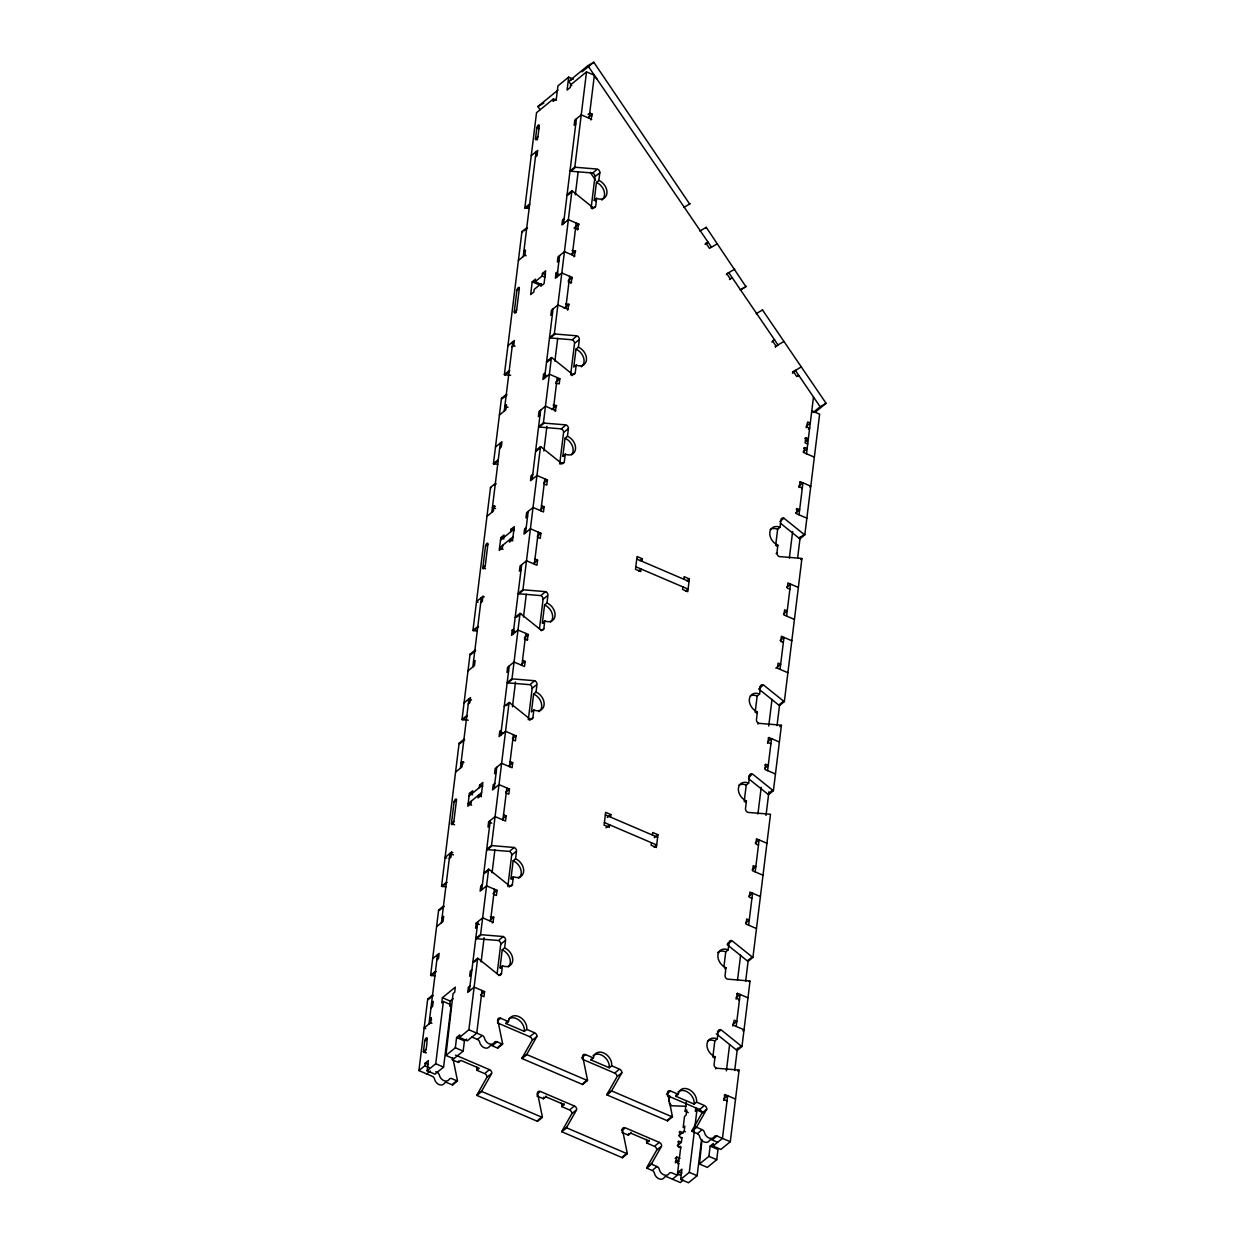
<?xml version="1.0" encoding="UTF-8"?>
<svg xmlns="http://www.w3.org/2000/svg" width="1245" height="1245" viewBox="0 0 1245 1245"><rect width="100%" height="100%" fill="white"/><g stroke="black" fill="none" stroke-linecap="round" stroke-linejoin="round"><path stroke-width="1.5" d="M423.393 1051.869C426.957 1054.359 426.926 1039.902 427.159 1038.921A2.319 0.903 -66.6 0 0 426.179 1038.003A2.319 0.903 -66.6 0 0 424.732 1040.898L423.393 1051.869L425.354 1052.71M466.579 1039.124L464.432 1040.882L463.171 1051.122L453.771 1058.795L445.928 1055.433L453.055 993.603L454.674 992.296L455.296 987.176L442.395 997.712L441.773 1002.816L443.376 1001.509L451.219 1004.871L443.578 1067.121L434.956 1074.155L427.113 1070.793L428.373 1060.569L425.152 1063.199L424.825 1065.751L418.927 1070.591L432.28 1076.303A3.081 2.288 50.8 0 1 434.24 1078.232L435.096 1080.738A6.178 4.56 50.8 0 0 443.485 1084.317L444.838 1082.776A3.081 2.288 50.8 0 1 447.064 1082.636L452.573 1085.002L457.413 1081.049A3.081 2.272 50.8 0 0 457.397 1080.271L452.853 1058.017M699.488 1164.028L708.887 1156.356L710.148 1146.116L717.991 1149.477L716.731 1159.702L707.331 1167.39L699.488 1164.028L701.993 1139.844M418.927 1070.591L427.704 999.081L432.529 995.129M435.034 975.847L431.377 975.551A3.097 2.288 50.8 0 1 430.614 975.333L438.629 910.017L443.469 906.064M445.959 886.782L442.317 886.471A3.097 2.288 50.8 0 1 441.555 886.269L459.109 743.265L463.949 739.312A3.097 2.288 50.8 0 1 464.681 739.748L460.65 743.032M468.26 720.186L462.782 719.735A3.097 2.288 50.8 0 1 462.019 719.517L470.05 654.201L474.89 650.248A3.097 2.288 50.8 0 1 475.434 650.544M477.38 630.966L473.722 630.655A3.097 2.288 50.8 0 1 472.96 630.452L490.514 487.449L495.354 483.496A3.097 2.288 50.8 0 1 496.086 483.916L494.483 485.239M497.844 464.214L494.203 463.918A3.097 2.288 50.8 0 1 493.44 463.7L501.455 398.369L506.295 394.432A3.097 2.288 50.8 0 1 507.026 394.852L502.996 398.151M510.621 375.29L505.128 374.838A3.097 2.288 50.8 0 1 504.381 374.62L521.935 231.632L526.775 227.679A3.081 2.272 50.8 0 1 527.32 227.975M529.265 208.397L525.608 208.086A3.081 2.272 50.8 0 1 524.845 207.884L536.533 112.704L553.418 98.915L556.546 100.254M454.051 802.138L451.437 823.443A2.319 0.887 -67.1 0 0 452.402 824.392A2.319 0.887 -67.1 0 0 453.849 821.482L456.479 800.161A2.319 0.903 -66.6 0 0 455.499 799.228A2.319 0.903 -66.6 0 0 454.051 802.138L456.479 800.161M485.472 568.747L482.858 567.627L485.27 565.65L487.884 544.345A2.319 0.903 -66.6 0 0 486.904 543.411A2.319 0.903 -66.6 0 0 485.457 546.322L482.858 567.627A2.319 0.887 -67.1 0 0 483.823 568.576A2.319 0.887 -67.1 0 0 485.254 565.666M516.877 290.49L514.263 311.81A2.319 0.887 -67.1 0 0 515.228 312.744A2.319 0.887 -67.1 0 0 516.675 309.849L519.305 288.513L516.877 290.49A2.319 0.903 -66.6 0 1 518.325 287.595A2.319 0.903 -66.6 0 1 519.305 288.513M537.466 139.611L535.506 138.771L536.828 128.002A2.319 0.903 -66.8 0 1 538.276 125.091A2.319 0.903 -66.8 0 1 539.256 126.025L537.933 136.794A2.319 0.903 -66.8 0 1 536.502 139.596A2.319 0.903 -66.8 0 1 535.521 138.662L537.933 136.794M428.996 1023.997L437.493 954.713M441.43 922.732L449.927 853.447L453.413 854.942M460.401 768.181L468.914 698.896L471.528 700.017M472.835 666.915L481.348 597.631M491.806 512.364L500.319 443.08M504.241 411.099L512.753 341.815M523.227 256.548L536.097 151.719M425.728 1028.619L424.156 1027.95L430.599 1022.674L431.237 1017.57L429.618 1018.877L431.579 1019.717M452.853 852.7L451.546 852.14L450.923 857.245L449.305 858.568M463.949 762.298L462.642 761.753L462.019 766.858L455.561 772.133M484.258 596.869L482.951 596.324L482.329 601.428L480.71 602.751M495.354 506.482L494.047 505.921L493.425 511.041L486.982 516.317M512.131 346.935L513.734 345.612L514.372 340.492L507.913 345.768M518.387 260.485L524.83 255.225L525.468 250.105L523.849 251.428M553.418 98.915L553.107 101.468L556.328 98.837L557.916 85.921L568.654 77.143L573.369 79.166M427.113 1070.793L435.734 1063.759L443.376 1001.509M472.306 793.361L472.633 790.808L469.396 793.438L467.824 806.231L471.061 803.601L471.373 801.033M503.727 537.544L504.038 534.992L500.817 537.622L499.245 550.414L502.466 547.784L502.778 545.217M535.132 281.728L535.443 279.16L532.222 281.806L530.65 294.598L533.872 291.952L534.198 289.4L541.17 283.689L540.859 286.257L544.081 283.627L545.652 270.834L542.431 273.464L542.12 276.017L535.132 281.728L541.404 284.405M449.616 1006.178L450.239 1001.073L453.102 998.723M479.294 787.665L479.621 785.097L482.842 782.467L481.27 795.259L478.049 797.889L478.36 795.337L481.488 796.675M510.715 531.833L511.026 529.281L514.247 526.651L512.675 539.443L509.454 542.073L509.765 539.521L512.909 540.859M568.654 77.143L567.082 90.06L570.303 87.43L570.615 84.878L586.519 71.883L594.363 75.245L589.087 118.213M445.928 1055.433L455.328 1047.761L456.588 1037.521L459.81 1034.891L459.498 1037.443L467.342 1040.804L476.742 1033.132L481.986 990.491M490.312 916.74L493.736 917.207L493.098 922.327L482.64 917.845L476.197 923.121L475.574 928.225L477.177 926.918M503.54 814.821L506.155 815.942L505.532 821.062L495.074 816.58L488.631 821.856L487.993 826.976L489.612 825.653M501.346 730.146L499.727 731.469L499.105 736.573L505.548 731.313L516.006 735.795L515.383 740.899L512.769 739.795M513.78 628.881L512.162 630.203L511.539 635.323L517.982 630.048L528.44 634.53L527.008 640.303M545.185 373.064L543.567 374.387L542.944 379.492L549.387 374.231L559.845 378.713L559.223 383.833L555.799 383.367M557.62 271.799L556.001 273.122L555.379 278.242L561.822 272.966L572.28 277.448L570.848 283.222M469.303 991.082L477.815 921.798M481.737 889.817L490.234 820.533M494.172 788.552L496.786 767.247M500.708 735.266L509.221 665.982M513.142 634.001L521.655 564.716M525.577 532.736L528.191 511.415M532.129 479.449L540.626 410.165M544.563 378.184L553.06 308.9M556.982 276.919L559.612 255.599M563.534 223.618L576.404 118.804M459.498 1037.443L468.898 1029.771L477.675 958.261A3.097 2.288 50.8 0 1 478.422 958.697L498.56 974.913A3.081 2.288 50.8 0 0 501.502 973.465L502.435 965.793A10.8 7.984 50.8 0 0 512.691 960.766A10.8 7.984 50.8 0 0 504.63 947.896L505.579 940.208A3.081 2.272 50.8 0 0 503.276 936.536L481.364 934.73A3.097 2.288 50.8 0 1 480.601 934.513L475.761 938.465A3.097 2.288 50.8 0 0 476.524 938.683L498.436 940.489A3.081 2.272 50.8 0 1 500.739 944.161L497.113 973.73M480.601 934.513L488.616 869.197A3.097 2.288 50.8 0 1 489.347 869.632L509.501 885.833A3.081 2.288 50.8 0 0 512.426 884.401L513.376 876.729A10.8 7.984 50.8 0 0 523.616 871.687A10.8 7.984 50.8 0 0 515.57 858.817L516.519 851.144A3.081 2.272 50.8 0 0 514.216 847.471L492.289 845.666A3.081 2.272 50.8 0 1 491.542 845.448L486.702 849.401A3.081 2.272 50.8 0 0 487.464 849.619L509.376 851.409A3.081 2.272 50.8 0 1 511.679 855.097L507.82 886.502M491.542 845.448L509.096 702.445A3.097 2.288 50.8 0 1 509.827 702.88L529.981 719.096A3.081 2.288 50.8 0 0 532.907 717.649L533.84 709.977A10.8 7.984 50.8 0 0 544.096 704.935A10.8 7.984 50.8 0 0 536.05 692.064L536.984 684.392A3.081 2.272 50.8 0 0 534.696 680.719L512.769 678.914A3.097 2.288 50.8 0 1 512.006 678.696L507.166 682.649A3.097 2.288 50.8 0 0 507.929 682.867L529.856 684.672A3.081 2.272 50.8 0 1 532.16 688.345L528.3 719.75M512.006 678.696L520.037 613.38A3.097 2.288 50.8 0 1 520.768 613.801L540.921 630.017A3.081 2.288 50.8 0 0 543.847 628.585L544.781 620.913A10.8 7.984 50.8 0 0 555.037 615.87A10.8 7.984 50.8 0 0 546.991 603L547.924 595.328A3.081 2.272 50.8 0 0 545.621 591.655L523.709 589.85A3.081 2.272 50.8 0 1 522.947 589.632L518.107 593.585A3.081 2.272 50.8 0 0 518.869 593.787L540.781 595.592A3.081 2.272 50.8 0 1 543.085 599.281L539.458 628.834M522.947 589.632L540.501 446.628A3.112 2.288 50.8 0 1 541.233 447.064L561.386 463.264A3.081 2.288 50.8 0 0 564.312 461.833L565.261 454.16A10.8 7.984 50.8 0 0 575.501 449.118A10.8 7.984 50.8 0 0 567.455 436.248L568.405 428.576A3.081 2.272 50.8 0 0 566.101 424.903L544.174 423.098A3.097 2.288 50.8 0 1 543.411 422.88L538.587 426.833A3.097 2.288 50.8 0 0 539.35 427.051L561.262 428.856L565.292 425.557M543.411 422.88L551.442 357.564A3.112 2.288 50.8 0 1 552.173 357.984L572.327 374.2A3.081 2.288 50.8 0 0 575.252 372.769L576.202 365.096A10.8 7.984 50.8 0 0 586.442 360.054A10.8 7.984 50.8 0 0 578.396 347.184L579.33 339.511A3.081 2.272 50.8 0 0 577.042 335.823L555.114 334.018A3.097 2.288 50.8 0 1 554.352 333.816L549.512 337.768A3.097 2.288 50.8 0 0 550.274 337.971L572.202 339.776L576.233 336.492M554.352 333.816L571.906 190.812A3.097 2.288 50.8 0 1 572.653 191.232L592.807 207.448A3.081 2.272 50.8 0 0 595.732 206.016L596.666 198.344A10.8 7.984 50.8 0 0 606.922 193.302A10.8 7.984 50.8 0 0 598.861 180.432L599.81 172.759A3.081 2.272 50.8 0 0 597.507 169.087L575.595 167.281A3.081 2.272 50.8 0 1 574.832 167.063L569.992 171.016A3.081 2.272 50.8 0 0 570.755 171.219L592.667 173.024L596.697 169.74M574.832 167.063L586.519 71.883M481.13 961.949L484.103 937.718M492.071 872.823L494.887 849.961M512.458 706.833L515.492 682.073M523.491 617.006L526.293 594.145M543.863 451.017L546.913 426.257M554.896 361.19L557.698 338.329M575.314 194.843L578.162 171.67M490.483 921.207L494.421 889.226M502.918 819.941L506.839 787.96M509.47 766.655L513.391 734.674M521.904 665.39L525.826 633.409M534.338 564.125L538.26 532.144M540.875 510.823L544.796 478.858M553.309 409.574L557.231 377.593M565.744 308.309L569.665 276.328M572.28 255.007L576.217 223.026M469.925 985.962L468.322 987.285L467.684 992.405L474.143 987.129L484.601 991.611L483.963 996.731L481.348 995.611M482.36 884.697L480.757 886.02L480.119 891.14L486.577 885.864L497.02 890.346L496.397 895.466L493.783 894.346M494.794 783.447L493.191 784.755L492.553 789.875L499.012 784.615L509.454 789.081L508.831 794.201L506.217 793.081M510.092 761.535L512.707 762.656L512.084 767.76L501.626 763.294L495.168 768.554L494.545 773.674L496.164 772.351M522.526 660.27L525.141 661.391L524.519 666.511L514.06 662.029L507.602 667.289L506.98 672.409L508.598 671.102M534.961 559.005L537.575 560.125L536.937 565.246L526.495 560.764L520.037 566.039L519.414 571.144L521.017 569.837M526.199 527.615L524.596 528.938L523.974 534.058L530.417 528.783L540.875 533.265L540.237 538.385L537.622 537.264M541.497 505.719L544.112 506.839L543.489 511.944L533.031 507.478L526.588 512.738L525.95 517.858L527.569 516.535M532.751 474.329L531.133 475.637L530.51 480.757L536.953 475.497L547.411 479.979L546.788 485.083L544.174 483.963M555.114 411.348L556.546 405.574L553.122 405.107M567.549 310.083L568.981 304.309L565.557 303.842M574.101 256.781L575.532 251.008L572.109 250.556M577.384 229.92L578.832 224.147L568.374 219.68L561.915 224.94L562.553 219.82L564.156 218.513M590.893 119.987L592.324 114.213L589.71 113.093M559.705 463.934L563.565 432.529A3.081 2.272 50.8 0 0 561.262 428.856M570.646 374.869L574.505 343.449A3.081 2.272 50.8 0 0 572.202 339.776M591.11 208.117L594.97 176.712A3.081 2.272 50.8 0 0 592.667 173.024M500.848 968.081A10.8 7.984 50.8 0 1 500.023 967.77L502.217 949.857L504.63 947.896M512.644 879.266A10.8 7.984 50.8 0 1 510.948 878.705L513.158 860.793L515.57 858.817M536.05 692.064L533.623 694.041L531.428 711.953L533.84 709.977M543.193 623.2A10.8 7.984 50.8 0 1 542.369 622.889L544.563 604.977L546.991 603M563.674 456.448A10.8 7.984 50.8 0 1 562.833 456.137L565.043 438.224L567.455 436.248M578.396 347.184L575.968 349.16L573.774 367.057L576.202 365.096M595.935 200.881A10.8 7.984 50.8 0 1 594.254 200.32L596.448 182.408L598.861 180.432M610.579 817.125L610.89 814.572L605.661 812.331L604.09 825.124L609.319 827.365L609.63 824.812L606.004 827.769M641.984 561.308L642.296 558.756L637.067 556.515L635.495 569.307L640.724 571.548L641.035 568.981L638.623 570.957M651.446 842.725L651.135 845.277L656.364 847.518L657.936 834.726L652.707 832.485L652.396 835.037M682.867 586.893L682.556 589.461L687.785 591.702L689.341 578.909L684.127 576.668L683.801 579.221M668.954 1101.389L669.654 1095.631M675.366 1162.83L676.798 1157.056L679.926 1158.395M683.427 1132.966L679.941 1131.472L679.303 1136.592L681.918 1137.712L681.342 1142.396L678.727 1141.276L678.105 1146.396L680.719 1147.516L679.303 1158.815L677.965 1161.087L676.938 1160.76L678.914 1161.305M676.159 1162.176L678.774 1163.297L677.311 1175.233L671.802 1172.868A3.081 2.288 50.8 0 0 669.125 1173.521A6.178 4.56 50.8 0 1 663.772 1174.813A6.178 4.56 50.8 0 1 659.274 1169.288A3.081 2.288 50.8 0 0 657.018 1166.534L651.493 1164.168L646.669 1168.121L652.178 1170.487A3.081 2.288 50.8 0 1 654.434 1173.241A6.178 4.56 50.8 0 0 658.947 1178.766A6.178 4.56 50.8 0 0 664.285 1177.474A3.081 2.288 50.8 0 1 666.962 1176.821L680.315 1182.532L683.272 1180.12M688.298 1112.61L685.17 1111.271L686.306 1101.965M672.471 1179.171L678.385 1174.346L678.696 1171.794L681.933 1169.164L680.673 1179.389L688.516 1182.75L697.138 1175.716L701.542 1139.875M679.007 1135.487L684.159 1131.269L684.797 1126.165L683.178 1127.472L684.532 1116.391L686.151 1115.069L686.773 1109.964L685.17 1111.271M695.737 1108.003L695.332 1111.411L696.935 1110.104L703.207 1112.781M680.673 1179.389L689.294 1172.354L694.383 1130.849M694.85 1127.083L696.935 1110.104M712.84 1057.114L714.817 1040.913L717.244 1038.937L718.178 1031.265A3.081 2.272 50.8 0 1 721.104 1029.833L741.257 1046.049A3.097 2.288 50.8 0 0 741.989 1046.469L737.164 1050.422A3.097 2.288 50.8 0 1 736.417 1050.002L716.28 1033.786M723.921 966.774L725.757 951.849L728.169 949.873L729.119 942.2A3.081 2.272 50.8 0 1 732.044 940.753L752.198 956.969A3.097 2.288 50.8 0 0 752.929 957.405L748.089 961.358A3.097 2.288 50.8 0 1 747.358 960.922L727.204 944.706L731.235 941.422M744.214 801.515L746.237 785.097L748.65 783.121L749.599 775.448A3.081 2.272 50.8 0 1 752.525 774.016L772.678 790.233A3.097 2.288 50.8 0 0 773.41 790.653L768.57 794.606A3.097 2.288 50.8 0 1 767.838 794.17L748.945 778.981M755.186 712.233L757.162 696.033L759.59 694.056L760.524 686.384A3.081 2.272 50.8 0 1 763.465 684.937L783.603 701.153A3.097 2.288 50.8 0 0 784.35 701.589L779.51 705.526A3.097 2.288 50.8 0 1 778.779 705.106L758.625 688.89M775.651 545.481L777.643 529.281L780.055 527.304L781.004 519.632A3.081 2.272 50.8 0 1 783.93 518.2L804.083 534.401A3.097 2.288 50.8 0 0 804.815 534.836L799.975 538.789A3.097 2.288 50.8 0 1 799.243 538.354L780.35 523.149M717.244 1038.937A10.8 7.984 50.8 0 0 706.989 1043.979A10.8 7.984 50.8 0 0 715.035 1056.849L714.101 1064.522A3.081 2.288 50.8 0 0 716.404 1068.21L738.316 1070A3.097 2.288 50.8 0 1 739.079 1070.218L730.301 1141.727L720.902 1149.4L713.058 1146.038L713.369 1143.486L710.148 1146.116M728.169 949.873A10.8 7.984 50.8 0 0 717.929 954.915A10.8 7.984 50.8 0 0 725.975 967.785L725.041 975.457A3.081 2.288 50.8 0 0 727.329 979.13L749.257 980.936A3.097 2.288 50.8 0 1 750.019 981.153L741.989 1046.469M748.65 783.121A10.8 7.984 50.8 0 0 738.409 788.163A10.8 7.984 50.8 0 0 746.455 801.033L745.506 808.705A3.081 2.288 50.8 0 0 747.809 812.378L769.737 814.183A3.097 2.288 50.8 0 1 770.484 814.401L752.929 957.405M759.59 694.056A10.8 7.984 50.8 0 0 749.334 699.083A10.8 7.984 50.8 0 0 757.396 711.969L756.446 719.641A3.081 2.288 50.8 0 0 758.75 723.314L780.662 725.119A3.097 2.288 50.8 0 1 781.424 725.337L773.41 790.653M784.35 701.589L801.904 558.585A3.112 2.288 50.8 0 0 801.142 558.367L779.214 556.562A3.081 2.288 50.8 0 1 776.927 552.889L777.86 545.217A10.8 7.984 50.8 0 1 769.815 532.346A10.8 7.984 50.8 0 1 780.055 527.304M726.395 1070.902L729.586 1044.82M737.554 979.971L740.604 955.195M757.94 813.981L761.209 787.307M768.725 726.053L772.009 699.379M789.346 558.165L792.629 531.49M723.641 1100.378L725.088 1094.604L735.53 1099.086M732.776 1025.973L734.223 1020.2L736.822 1021.32L732.791 1024.619M736.075 999.112L737.507 993.339L747.965 997.821M764.741 768.352L768.243 765.504L765.628 764.383L765.006 769.503L775.448 773.985M767.496 743.296L768.928 737.522L779.386 742.004M795.617 512.971L799.648 509.687L797.033 508.567L796.411 513.687L806.869 518.169M798.901 487.48L800.333 481.706L810.791 486.188L809.826 486.982M803.118 451.966L807.149 448.667L804.535 447.546L803.896 452.666L814.354 457.148M807.491 441.508L805.935 440.839L808.347 438.862L805.733 437.742L805.11 442.862L807.725 443.983M806.231 427.751L807.663 421.977L810.277 423.082L806.246 426.381M736.2 1026.44L740.121 994.459L736.262 997.618M748.634 925.175L752.556 893.21L748.696 896.369M755.186 871.889L759.108 839.908L755.233 843.067M767.605 770.624L771.542 738.643L767.667 741.802M780.039 669.359L783.976 637.378L780.101 640.537M786.591 616.073L790.513 584.092L786.653 587.251M799.025 514.808L802.947 482.827L799.072 485.986M806.511 453.787L813.483 396.999M734.69 1070.544L737.429 1048.181M745.63 981.418L748.198 960.455M766.017 815.428L768.912 791.82M777.036 725.602L779.619 704.639M797.656 557.713L800.224 536.751M804.815 534.836L819.63 414.18L811.787 410.819M594.285 75.883L596.697 78.684M490.966 1073.984L486.935 1077.267L477.037 1094.713A3.081 2.288 50.8 0 0 476.835 1095.398L537.482 1121.356L542.322 1117.419A3.081 2.272 50.8 0 0 542.306 1116.64L537.466 1092.892A3.081 2.288 50.8 0 1 540.392 1091.46L574.381 1106.011A3.081 2.288 50.8 0 1 576.684 1109.684L566.786 1127.114A3.081 2.272 50.8 0 0 566.584 1127.814L561.76 1131.752L622.391 1157.725L627.231 1153.773A3.081 2.272 50.8 0 0 627.215 1152.995L622.375 1129.262A3.081 2.288 50.8 0 1 625.301 1127.83L659.29 1142.381A3.081 2.288 50.8 0 1 661.593 1146.054L651.695 1163.484A3.081 2.272 50.8 0 0 651.493 1164.168M476.835 1095.398L481.675 1091.445A3.081 2.288 50.8 0 1 481.877 1090.76L491.775 1073.33A3.081 2.288 50.8 0 0 489.472 1069.642L455.483 1055.091M717.618 1142.319L712.109 1139.953A3.081 2.288 50.8 0 0 709.432 1140.607A6.178 4.56 50.8 0 1 704.094 1141.898A6.178 4.56 50.8 0 1 699.581 1136.374A3.081 2.288 50.8 0 0 697.324 1133.619L691.815 1131.254L696.64 1127.301A3.081 2.288 50.8 0 1 696.842 1126.616L706.74 1109.186A3.081 2.288 50.8 0 0 704.437 1105.513L696.593 1102.152A10.8 7.984 50.8 0 0 688.547 1089.282A10.8 7.984 50.8 0 0 678.292 1094.308L670.448 1090.962A3.081 2.288 50.8 0 0 667.522 1092.394L672.362 1116.142A3.081 2.272 50.8 0 1 672.378 1116.921L667.538 1120.858L606.891 1094.884L611.731 1090.947A3.081 2.272 50.8 0 1 611.933 1090.262L621.831 1072.816A3.081 2.288 50.8 0 0 619.528 1069.144L611.684 1065.782A10.8 7.984 50.8 0 0 603.638 1052.912A10.8 7.984 50.8 0 0 593.383 1057.954L585.539 1054.593A3.081 2.288 50.8 0 0 582.613 1056.025L587.453 1079.773A3.081 2.272 50.8 0 1 587.469 1080.551L582.629 1084.504L521.982 1058.53A3.081 2.288 50.8 0 1 522.184 1057.845L532.082 1040.4A3.081 2.288 50.8 0 0 529.779 1036.727L497.486 1022.908M526.775 1029.413L524.347 1031.389L506.061 1023.561L508.474 1021.585A10.8 7.984 50.8 0 1 518.729 1016.543A10.8 7.984 50.8 0 1 526.775 1029.413L534.619 1032.774A3.081 2.288 50.8 0 1 536.906 1036.462L527.024 1053.892A3.081 2.288 50.8 0 0 526.822 1054.577L521.982 1058.53M575.875 1110.353L571.844 1113.637L561.946 1131.067A3.081 2.272 50.8 0 0 561.76 1131.752M606.891 1094.884A3.081 2.272 50.8 0 1 607.093 1094.199L616.991 1076.769A3.081 2.288 50.8 0 0 614.688 1073.097L582.411 1059.262M660.784 1146.707L656.753 1150.006L646.855 1167.436A3.081 2.272 50.8 0 0 646.669 1168.121M691.815 1131.254A3.081 2.288 50.8 0 1 692.002 1130.569L701.9 1113.139A3.081 2.288 50.8 0 0 699.597 1109.466L667.32 1095.631M705.853 227.819L705.931 227.679A3.128 2.101 59.6 0 1 706.242 227.337L745.895 286.63M762.127 310.456L762.205 310.316A3.128 2.101 59.6 0 1 762.516 309.974L826.073 403.302L814.868 412.453M540.034 109.669L537.871 106.525L557.978 90.107M571.704 85.687L568.732 81.33L587.858 65.705L593.803 62.25L689.621 203.993M582.038 71.868L593.803 62.25M536.813 128.11L539.241 126.134M531.257 155.672L537.7 150.396L537.077 155.516L535.459 156.839M575.781 123.924L574.163 125.231L574.785 120.127L581.244 114.851L591.702 119.333M588.091 114.415L588.901 113.762M588.294 117.512L592.324 114.213M524.845 207.884L529.685 203.931M525.608 208.086L529.639 204.802M571.564 170.565L575.595 167.281M567.082 194.765L571.906 190.812M524.285 230.745L525.079 230.076M526.697 228.769L527.506 228.1M567.813 195.185L571.844 191.901M595.779 176.043L599.81 172.759M594.254 200.32L596.666 198.344M591.997 208.117L592.807 207.448M592.231 208.864L594.923 206.67M573.992 228.1L578.832 224.147M558.974 260.719L557.371 262.041L557.993 256.921L564.436 251.646L574.894 256.128M571.502 254.307L575.532 251.008M516.675 309.834L514.263 311.81L516.224 312.651M568.249 280.748L572.28 277.448M568.234 282.101L571.657 282.568M552.438 314.02L550.819 315.327L551.457 310.207L557.9 304.947L568.358 309.429M564.141 308.262L568.981 304.309M504.381 374.62L509.205 370.683A3.097 2.288 50.8 0 0 509.781 370.854M505.128 374.838L509.158 371.555M551.084 337.317L555.114 334.018M546.602 361.517L551.442 357.564M547.333 361.937L550.025 359.743M550.555 359.307L551.364 358.653M575.299 342.795L579.33 339.511M705.215 243.927L708 242.121L705.324 244.316M499.416 415.052L505.859 409.776L506.482 404.672L504.879 405.979L508.007 407.333M555.815 381.997L559.845 378.713M571.766 375.616L574.443 373.422M495.479 447.033L501.937 441.757L501.299 446.877L499.696 448.2M540.003 415.27L538.385 416.593L539.023 411.472L545.466 406.212L555.924 410.694M551.706 409.527L556.546 405.574M493.44 463.7L498.28 459.747M494.203 463.918L498.233 460.619M540.143 426.381L544.174 423.098M726.38 274.616L728.792 272.639L778.016 344.912L775.433 347.013M729.477 279.549L732.262 277.728L731.453 278.398M540.501 446.628L535.661 450.581A3.112 2.288 50.8 0 1 536.408 451.001L539.63 448.371M564.374 431.875L568.405 428.576M494.047 505.921L492.444 507.244L495.572 508.582M562.833 456.137L565.261 454.16M560.577 463.934L561.386 463.264M561.9 463.809L563.503 462.486M543.785 482.935L547.411 479.979M485.472 546.306L487.884 544.345M500.49 540.19L513.92 529.218M540.486 509.796L544.112 506.839M512.987 536.891L499.541 547.862L503.027 549.356M771.853 342.017L774.546 339.823L772.554 340.974L776.024 346.063L775.215 346.717M537.249 536.237L540.875 533.265M482.951 596.324L476.508 601.584L478.08 602.253M533.949 563.098L537.575 560.125M472.96 630.452L477.8 626.5A3.097 2.288 50.8 0 0 478.562 626.717M473.722 630.655L477.753 627.371M518.869 593.787L522.9 590.503M792.536 372.162L801.282 366.886M792.909 372.317L795.337 370.341L820.128 406.757L813.125 412.484M797.998 376.083L798.792 375.43L796.816 376.581L793.345 371.492M541.591 594.939L545.621 591.655M515.197 617.333L520.037 613.38M471.59 653.967L475.621 650.668M516.737 617.1L517.546 616.446M518.076 615.995L520.768 613.801M543.085 599.281L547.115 595.981M473.458 661.795L475.076 660.488L474.454 665.608L467.995 670.868M542.369 622.889L544.781 620.913M524.41 637.813L528.44 634.53M524.394 639.183L527.802 639.65M541.155 630.779L543.847 628.585M464.074 702.849L470.517 697.573L469.894 702.694L468.276 704.016M639.883 560.732L642.296 558.756M808.441 429.198L809.655 428.202L807.04 427.082M521.11 664.674L525.141 661.391M804.924 438.411L805.733 437.742M462.019 719.517L466.859 715.564A3.097 2.288 50.8 0 0 467.435 715.75M462.782 719.735L466.813 716.435M507.929 682.867L511.96 679.568M803.725 448.216L804.535 447.546M530.666 684.003L534.696 680.719M504.256 706.397L509.096 702.445M506.606 705.51L507.415 704.857M508.209 704.188L509.827 702.88M532.16 688.345L536.19 685.061M799.523 482.36L800.333 481.706M462.642 761.753L461.039 763.06L462.984 763.901M686.929 580.886L689.341 578.909M801.515 488.6L802.325 487.947L799.71 486.826M685.513 591.25L688.096 589.134L635.806 566.755M529.685 720.279L532.907 717.649M512.38 738.752L516.006 735.795M779.899 521.484L783.93 518.2M796.224 509.221L797.033 508.567M469.069 796.006L482.515 785.035M776.647 546.197L777.86 545.217M509.08 765.613L512.707 762.656M481.566 792.707L468.136 803.679L471.622 805.173M776.117 553.543L776.927 552.889M799.243 538.354L803.274 535.07M453.865 821.482L451.437 823.443L454.581 824.797M505.828 792.053L509.454 789.081M800.691 559.565L801.904 558.585M451.546 852.14L445.103 857.4L446.659 858.07M502.529 818.914L506.155 815.942M441.555 886.269L446.395 882.316A3.097 2.288 50.8 0 0 447.157 882.534M442.317 886.471L446.348 883.187M487.464 849.619L491.495 846.32M783.587 613.909L787.213 610.953L784.599 609.832L783.976 614.952L794.434 619.419M510.185 850.755L514.216 847.471M483.776 873.15L488.616 869.197M440.17 909.784L442.862 907.589M443.407 907.154L444.2 906.485M485.317 872.916L489.347 869.632M511.679 855.097L515.71 851.798M442.053 917.627L443.671 916.304L443.033 921.424L436.59 926.685M510.948 878.705L513.376 876.729M492.989 893.645L497.02 890.346M775.837 668.192L780.677 664.239L778.063 663.118L777.425 668.238L787.883 672.72M509.205 887.031L512.426 884.401M759.73 687.038L760.524 686.384M759.964 687.8L762.656 685.606M432.669 958.666L439.112 953.39L438.489 958.51L436.87 959.833M607.264 817.529L610.89 814.572M489.705 920.506L493.736 917.207M492.289 922.981L493.098 922.327M430.614 975.333L435.454 971.38A3.097 2.288 50.8 0 0 436.217 971.598M431.377 975.551L435.408 972.252M476.524 938.683L480.554 935.384M756.182 712.949L757.396 711.969M779.572 704.452L783.603 701.153M757.94 723.967L758.75 723.314M499.245 939.835L503.276 936.536M472.851 962.214L477.675 958.261M429.245 998.848L433.276 995.564M474.392 961.98L475.185 961.327M475.73 960.891L478.422 958.697M500.739 944.161L504.77 940.878M431.61 1002.676L433.229 1001.369L432.591 1006.474L430.988 1007.796M471.917 969.762L470.299 971.084L469.676 976.189L471.295 974.882M779.821 726.644L781.424 725.337M768.118 738.176L768.928 737.522M654.31 837.683L657.936 834.726M500.023 967.77L502.435 965.793M654.107 847.067L656.675 844.966L604.401 822.571M498.809 975.66L501.502 973.465M480.57 994.895L484.601 991.611M424.747 1040.898L427.159 1038.921M748.79 776.102L749.599 775.448M748.494 777.3L751.715 774.67M764.819 765.053L765.628 764.383M425.852 1049.582L423.44 1051.558L426.366 1052.803M745.241 802.013L746.455 801.033M768.647 793.516L772.678 790.233M426.755 1073.937L430.256 1071.089M497.409 1020.853L500.63 1018.223L508.474 1021.585M471.902 1037.069L477.426 1039.435L481.457 1036.151M451.951 1059.604L458.487 1062.405L460.915 1060.429L479.2 1068.257L476.788 1070.233L484.632 1073.595A3.081 2.288 50.8 0 1 486.935 1077.267M493.02 1045.115L497.051 1041.816L502.56 1044.181A3.081 2.272 50.8 0 0 502.544 1043.403L497.704 1019.671A3.081 2.288 50.8 0 1 500.63 1018.223M453.367 1083.555L452.558 1084.224A3.081 2.272 50.8 0 1 452.573 1085.002M453.896 1083.119L456.588 1080.925M498.514 1046.687L502.544 1043.403M477.426 1039.435A3.081 2.288 50.8 0 1 479.387 1041.365L480.243 1043.87A6.178 4.56 50.8 0 0 488.631 1047.45L489.985 1045.909A3.081 2.288 50.8 0 1 492.211 1045.769L497.72 1048.134L502.56 1044.181M485.441 1072.941L489.472 1069.642M529.779 1036.727L533.809 1033.443M532.876 1039.746L536.906 1036.462M752.182 869.726L755.808 866.769L753.194 865.649L752.571 870.769L763.014 875.235M477.847 1094.044L481.877 1090.76M522.184 1057.845L526.215 1054.546M745.63 923.027L749.257 920.071L746.642 918.95L746.02 924.055L756.478 928.537M536.906 1094.308L539.599 1092.114M581.508 1057.876L585.539 1054.593M727.5 943.523L728.309 942.854M536.86 1095.974L543.396 1098.759L545.824 1096.783A10.8 7.984 50.8 0 1 545.964 1096.005M611.684 1065.782L609.272 1067.759L590.97 1059.931L593.383 1057.954M541.497 1117.294L537.466 1120.578A3.081 2.272 50.8 0 1 537.482 1121.356M583.423 1083.057L587.453 1079.773M724.777 968.766L725.975 967.785M571.844 1113.637A3.081 2.288 50.8 0 0 569.541 1109.964L561.697 1106.603L564.125 1104.626A10.8 7.984 50.8 0 0 564.187 1103.801M748.167 960.268L752.198 956.969M570.35 1109.295L574.381 1106.011M614.688 1073.097L618.718 1069.797M617.8 1076.116L621.831 1072.816M562.756 1130.413L566.786 1127.114M607.093 1094.199L611.124 1090.916M749.21 981.807L750.019 981.153M736.713 994.008L737.507 993.339M738.69 1000.233L739.499 999.579L736.884 998.459M717.385 1031.934L718.178 1031.265M717.618 1032.681L720.31 1030.486M621.566 1129.915L622.375 1129.262M742.829 1030.782L744.043 1029.802L733.585 1025.32M621.815 1130.678L624.508 1128.484M666.417 1094.246L670.448 1090.962M713.836 1057.845L715.035 1056.849M621.784 1132.327L628.32 1135.129L630.733 1133.152A10.8 7.984 50.8 0 1 630.873 1132.374M696.593 1102.152L694.181 1104.128L675.879 1096.285L678.292 1094.308M737.227 1049.333L741.257 1046.049M670.448 1105.731L685.87 1106.276M715.595 1068.864L716.404 1068.21M626.406 1153.664L622.375 1156.947A3.081 2.272 50.8 0 1 622.391 1157.725M668.332 1119.426L672.362 1116.142M656.753 1150.006A3.081 2.288 50.8 0 0 654.45 1146.334L646.606 1142.972L649.034 1140.996A10.8 7.984 50.8 0 0 649.096 1140.171M737.865 1071.214L739.079 1070.218M655.259 1145.665L659.29 1142.381M699.597 1109.466L703.627 1106.167M702.709 1112.485L706.74 1109.186M679.132 1132.125L679.941 1131.472M724.279 1095.258L725.088 1094.604M723.827 1098.884L727.687 1095.725L722.458 1138.366L713.058 1146.038M681.108 1138.366L681.918 1137.712M677.918 1141.93L678.727 1141.276M647.665 1166.783L651.695 1163.484M692.002 1130.569L696.033 1127.285M677.311 1145.696L681.342 1142.396M652.987 1169.818L657.018 1166.534M697.324 1133.619L701.355 1130.32M675.179 1158.364L676.798 1157.056M675.397 1161.476L677.015 1160.153L678.976 1160.994M677.98 1163.95L678.774 1163.297M712.918 1139.3L716.949 1136L730.301 1141.727M568.732 81.33L571.704 79.602M537.871 106.525L543.832 103.07M690.166 203.729L683.816 207.401M706.242 227.337L700.297 230.792A3.128 2.101 58.8 0 0 699.986 231.134M706.024 243.273L709.494 248.362L717.416 243.755M734.737 269.185L726.815 273.791L730.286 278.88M744.417 287.486L740.23 289.976M741.973 288.949L746.44 286.35M762.516 309.974L756.571 313.429A3.097 2.07 60.5 0 0 756.26 313.771M776.024 346.063L783.961 341.457M792.474 373.142L794.466 371.99M820.128 406.757L826.073 403.302M536.828 128.002L538.789 128.842M535.521 138.662L537.482 139.502M575.579 228.146L578.194 229.267M524.83 255.225L526.137 255.785M556.001 273.122L559.145 274.46M542.431 273.464L545.575 274.803M542.12 276.017L545.263 277.37M532.222 281.806L540.065 285.152M513.734 345.612L515.041 346.172M543.567 374.387L546.711 375.725M798.356 587.453L787.898 582.971L787.276 588.091L789.89 589.196M636.755 559.067L689.03 581.462M791.82 640.739L781.362 636.257L780.724 641.377L783.338 642.498M511.026 529.281L514.154 530.619M500.817 537.622L503.945 538.96M512.162 630.203L515.305 631.542M768.289 742.642L770.904 743.763M766.951 843.27L756.493 838.788L755.855 843.908L758.47 845.028M499.727 731.469L502.871 732.807M605.35 814.899L657.625 837.278M760.399 896.556L749.941 892.089L749.319 897.194L751.933 898.314M479.621 785.097L482.749 786.435M469.396 793.438L472.54 794.777M488.631 821.856L491.759 823.194M476.197 923.121L479.325 924.459M724.45 1099.724L727.064 1100.845M442.395 997.712L450.239 1001.073M468.898 1029.771L482.251 1035.482A3.081 2.288 50.8 0 1 484.227 1037.412L485.083 1039.917A6.178 4.56 50.8 0 0 493.471 1043.512L494.825 1041.956A3.081 2.288 50.8 0 1 497.051 1041.816M526.822 1054.577L587.469 1080.551M611.731 1090.947L672.378 1116.921M696.64 1127.301L702.164 1129.666A3.081 2.288 50.8 0 1 704.421 1132.421A6.178 4.56 50.8 0 0 708.919 1137.946A6.178 4.56 50.8 0 0 714.272 1136.654A3.081 2.288 50.8 0 1 716.949 1136M430.599 1022.674L431.906 1023.234M684.159 1131.269L685.466 1131.829M456.588 1037.521L464.432 1040.882M455.328 1047.761L463.171 1051.122M708.887 1156.356L716.731 1159.702M545.824 1096.783L564.125 1104.626M630.733 1133.152L649.034 1140.996M435.734 1063.759L443.578 1067.121M689.294 1172.354L697.138 1175.716M425.152 1063.199L428.28 1064.537M678.696 1171.794L681.84 1173.132M424.825 1065.751L429.245 1067.65M678.385 1174.346L680.346 1175.187M435.734 1071.758L437.119 1072.35A3.081 2.288 50.8 0 1 439.08 1074.279L439.936 1076.785A6.178 4.56 50.8 0 0 448.324 1080.364L449.678 1078.824A3.081 2.288 50.8 0 1 451.904 1078.684L457.413 1081.049M481.675 1091.445L542.322 1117.419M566.584 1127.814L627.231 1153.773M587.858 65.705L711.471 247.21M590.208 172.308L595.577 180.198M679.039 1147.439A2.319 0.903 -66.8 0 1 680.284 1146.349A2.319 0.903 -66.8 0 1 680.719 1147.516M521.935 231.632A3.081 2.272 50.8 0 1 522.667 232.052M501.455 398.369A3.097 2.288 50.8 0 1 502.186 398.805M490.514 487.449A3.097 2.288 50.8 0 1 491.075 487.744M628.32 1135.129A10.8 7.984 50.8 0 1 628.663 1133.572M646.373 1139.393A10.8 7.984 50.8 0 1 646.606 1142.972M543.396 1098.759A10.8 7.984 50.8 0 1 543.754 1097.203M561.464 1103.039A10.8 7.984 50.8 0 1 561.697 1106.603M458.487 1062.405A10.8 7.984 50.8 0 1 458.845 1060.833M476.555 1066.669A10.8 7.984 50.8 0 1 476.788 1070.233M459.109 743.265A3.097 2.288 50.8 0 1 459.841 743.685M470.05 654.201A3.097 2.288 50.8 0 1 470.781 654.621M671.257 1105.062A3.081 2.288 50.8 0 1 669.203 1102.977M427.704 999.081A3.097 2.288 50.8 0 1 428.436 999.517M438.629 910.017A3.097 2.288 50.8 0 1 439.376 910.437M770.141 529.545A10.8 7.984 50.8 0 1 777.643 529.281M596.448 182.408A10.8 7.984 50.8 0 1 603.451 198.297M602.969 198.951A10.8 7.984 50.8 0 1 601.755 200.04M575.968 349.16A10.8 7.984 50.8 0 1 583.609 357.797A10.8 7.984 50.8 0 1 581.29 366.793M565.043 438.224A10.8 7.984 50.8 0 1 571.564 454.767M513.158 860.793A10.8 7.984 50.8 0 1 520.784 869.43A10.8 7.984 50.8 0 1 518.465 878.425M502.217 949.857A10.8 7.984 50.8 0 1 509.687 957.996A10.8 7.984 50.8 0 1 508.178 966.991M708.031 1040.773A10.8 7.984 50.8 0 1 714.817 1040.913M717.602 952.627A10.8 7.984 50.8 0 1 725.757 951.849M667.522 1120.08A3.081 2.272 50.8 0 1 667.538 1120.858M582.613 1083.726A3.081 2.272 50.8 0 1 582.629 1084.504M497.704 1047.356A3.081 2.272 50.8 0 1 497.72 1048.134M506.061 1023.561A10.8 7.984 50.8 0 1 506.715 1021.242M508.8 1018.799A10.8 7.984 50.8 0 1 519.305 1020.355A10.8 7.984 50.8 0 1 524.347 1031.389M590.97 1059.931A10.8 7.984 50.8 0 1 591.095 1059.137M593.056 1055.667A10.8 7.984 50.8 0 1 603.778 1056.382A10.8 7.984 50.8 0 1 609.272 1067.759M675.879 1096.285A10.8 7.984 50.8 0 1 676.237 1094.728M677.965 1092.036A10.8 7.984 50.8 0 1 688.687 1092.752A10.8 7.984 50.8 0 1 694.181 1104.128M544.563 604.977A10.8 7.984 50.8 0 1 552.033 613.116A10.8 7.984 50.8 0 1 550.523 622.111M533.623 694.041A10.8 7.984 50.8 0 1 541.264 702.694A10.8 7.984 50.8 0 1 538.945 711.689M738.721 785.362A10.8 7.984 50.8 0 1 746.237 785.097M750.377 695.877A10.8 7.984 50.8 0 1 757.162 696.033"/></g></svg>
